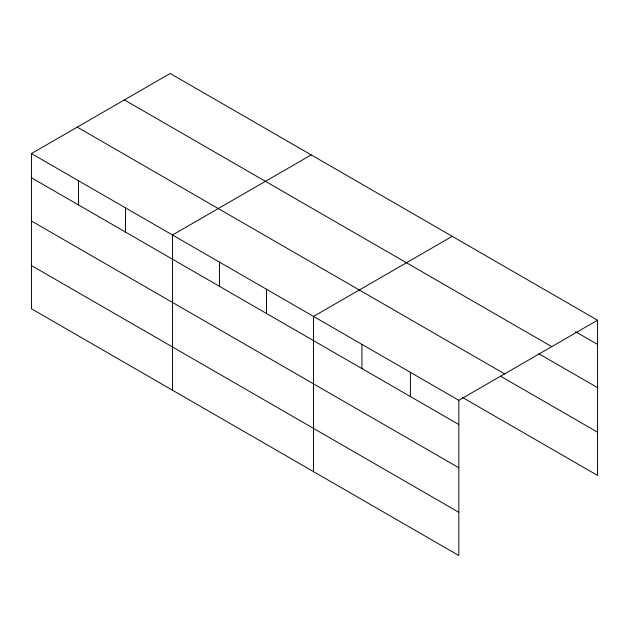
<?xml version="1.0" encoding="UTF-8"?>
<svg xmlns="http://www.w3.org/2000/svg" width="629" height="629" viewBox="0 0 629 629"><rect width="100%" height="100%" fill="white"/><g stroke="black" fill="none" stroke-linecap="round" stroke-linejoin="round"><path stroke-width="0.94" d="M458.824 467.748L458.824 400.311L31.45 153.57L31.45 308.784L458.824 555.525L458.824 467.748L31.45 221.007M462.441 397.426L597.55 475.43L597.55 320.216L170.176 73.475L31.45 153.57M311.213 154.899L172.48 234.994L172.48 390.208M452.243 236.323L313.517 316.418L313.517 471.632M458.824 400.311L597.55 320.216M575.456 331.672L597.55 344.425M124.4 99.909L551.767 346.65M538.919 353.805L597.55 387.653M77.233 127.137L504.6 373.878M500.676 376.268L597.55 432.194M31.45 177.779L458.824 424.52M31.45 265.548L458.824 512.289M410.383 372.344L410.383 396.553M361.95 344.385L361.95 368.594M266.507 289.277L266.507 313.486M219.497 262.136L219.497 286.344M125.47 207.853L125.47 232.062M78.46 180.712L78.46 204.92"/></g></svg>
